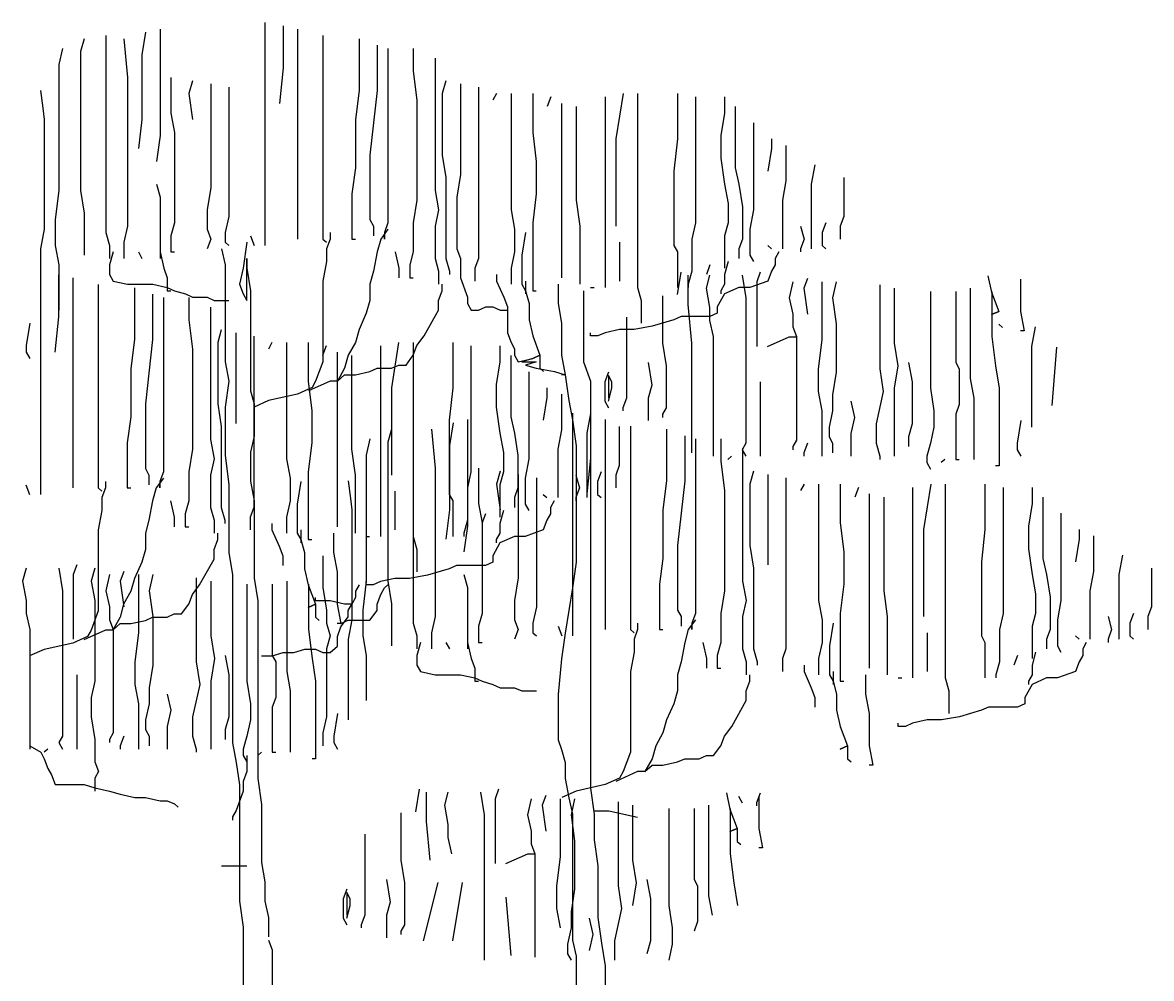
# Model space of a CAD drawing. Extents: x -7.6 to 7.2, y -0.1 to 15.
# Drawn here: x -2.2 to 7.19, y 7.01 to 14.95 of the extents above; entities that cross this region are included whole.
import ezdxf

# ---------------------------------------------------------------- set-up
doc = ezdxf.new("R2010")
doc.units = 0
doc.header["$LTSCALE"] = 100
doc.header["$MEASUREMENT"] = 0
doc.layers.add('P-ARVORE', color=2, linetype='CONTINUOUS')

msp = doc.modelspace()

# ---------------------------------------------------------------- linework, layer by layer
at = {"layer": 'P-ARVORE'}
for p, q in [((-0.183, 14.9515), (-0.183, 13.0986)), ((-1.5071, 14.8441), (-1.5071, 13.206)), ((-1.1761, 14.8709), (-1.2062, 14.683)), ((-1.0557, 14.8978), (-1.0557, 14.0116)), ((-0.0326, 14.9246), (-0.0326, 14.5755)), ((0.0878, 14.8978), (0.0878, 13.1523)), ((0.2985, 14.8441), (0.2985, 13.1523)), ((-1.6876, 14.8172), (-1.7177, 14.7098)), ((-1.3566, 14.8172), (-1.3265, 14.495)), ((0.5994, 14.8172), (0.5994, 14.3876)), ((0.7498, 14.7635), (0.7498, 14.3876)), ((-1.7177, 14.7098), (-1.7177, 13.5551)), ((-1.2062, 14.683), (-1.2062, 14.1459)), ((0.8401, 14.7367), (0.8401, 13.2866)), ((1.0508, 14.7367), (1.0508, 14.5487)), ((1.2313, 14.6561), (1.2313, 13.5551)), ((-0.0326, 14.5755), (-0.0627, 14.2802)), ((-1.3265, 14.495), (-1.3265, 13.2597)), ((-0.9654, 14.495), (-0.9654, 14.1996)), ((-0.7849, 14.4681), (-0.815, 14.3607)), ((1.0508, 14.5487), (1.0809, 14.307)), ((1.3216, 14.4681), (1.2915, 14.3607)), ((-2.0488, 14.3876), (-2.0305, 14.2406)), ((-0.6344, 14.4413), (-0.6344, 13.582)), ((-0.4839, 14.4144), (-0.4839, 13.3403)), ((0.5994, 14.3876), (0.5693, 14.1459)), ((0.7498, 14.3876), (0.6897, 13.8505)), ((1.442, 14.4413), (1.442, 13.6894)), ((1.5924, 14.4144), (1.5924, 12.9912)), ((-0.815, 14.3607), (-0.7849, 14.1459)), ((1.0809, 14.307), (1.0809, 13.4746)), ((1.2915, 14.3607), (1.2915, 13.8505)), ((1.7429, 14.3607), (1.7128, 14.307)), ((1.8633, 14.3607), (1.8633, 13.394)), ((2.0438, 14.3607), (2.0438, 14.0385)), ((2.1943, 14.3339), (2.1642, 14.2533)), ((2.2846, 14.2802), (2.2846, 12.8301)), ((2.6457, 14.3339), (2.6457, 12.7495)), ((2.7961, 14.3607), (2.7359, 13.9848)), ((2.9165, 14.3607), (2.9165, 12.7764)), ((3.2475, 14.3607), (3.2475, 13.9848)), ((3.398, 14.3339), (3.398, 13.2866)), ((3.6387, 14.3339), (3.6387, 14.1996)), ((-2.0305, 14.2406), (-2.0187, 14.1459)), ((-0.9654, 14.1996), (-0.9353, 14.0385)), ((2.4049, 14.2533), (2.4049, 13.4746)), ((3.6387, 14.1996), (3.6086, 14.0116)), ((3.729, 14.2533), (3.729, 13.7431)), ((-2.0187, 14.1459), (-2.0187, 13.2329)), ((-1.2062, 14.1459), (-1.2363, 13.9042)), ((0.5693, 14.1459), (0.5693, 13.7431)), ((3.8795, 14.119), (3.8795, 13.394)), ((-1.0557, 14.0116), (-1.0858, 13.7968)), ((-0.9353, 14.0385), (-0.9353, 13.2866)), ((2.0438, 14.0385), (2.0739, 13.7968)), ((3.6086, 14.0116), (3.6086, 13.8236)), ((2.7359, 13.9848), (2.7359, 13.2597)), ((3.2475, 13.9848), (3.2174, 13.7162)), ((4.0299, 13.9042), (3.9998, 13.7162)), ((4.0299, 13.9848), (4.0299, 13.9042)), ((4.1503, 13.9311), (4.1503, 13.6357)), ((0.6897, 13.8505), (0.6897, 13.3134)), ((1.2915, 13.8505), (1.3216, 13.6625)), ((3.6086, 13.8236), (3.6387, 13.6088)), ((0.5693, 13.7431), (0.5392, 13.5283)), ((2.0739, 13.7968), (2.0739, 13.5283)), ((3.2174, 13.7162), (3.2174, 13.0986)), ((3.729, 13.7431), (3.7591, 13.6088)), ((4.391, 13.7699), (4.3609, 13.6088)), ((1.3216, 13.6625), (1.3216, 12.9912)), ((4.1503, 13.6357), (4.1202, 13.4746)), ((4.6318, 13.6625), (4.6318, 13.3403)), ((-1.7177, 13.5551), (-1.6876, 13.3671)), ((-1.0858, 13.6088), (-1.0557, 13.5014)), ((-0.6344, 13.582), (-0.6645, 13.394)), ((0.5392, 13.5283), (0.5392, 13.1523)), ((1.2313, 13.5551), (1.2614, 13.394)), ((2.0739, 13.5283), (2.0438, 13.2866)), ((3.6387, 13.6088), (3.6688, 13.4477)), ((3.7591, 13.6088), (3.7892, 13.4208)), ((4.3609, 13.6088), (4.3609, 13.0718)), ((-1.0557, 13.5014), (-1.0557, 12.9912)), ((1.0809, 13.4746), (1.0508, 13.2866)), ((2.4049, 13.4746), (2.435, 13.2597)), ((3.6688, 13.4477), (3.6688, 13.2866)), ((4.1202, 13.4746), (4.1202, 13.0718)), ((-1.6876, 13.3671), (-1.6876, 13.018)), ((-0.6645, 13.394), (-0.6645, 13.2329)), ((-0.4839, 13.3403), (-0.514, 13.206)), ((1.2614, 13.394), (1.2313, 13.2597)), ((1.8633, 13.394), (1.8934, 13.2329)), ((3.7892, 13.4208), (3.7892, 13.1523)), ((3.8795, 13.394), (3.8494, 13.2329)), ((4.6318, 13.3403), (4.6017, 13.2597)), ((-1.3265, 13.2597), (-1.3566, 13.1255)), ((-0.9353, 13.2866), (-0.9654, 13.1792)), ((0.6897, 13.3134), (0.7198, 13.2597)), ((0.7198, 13.2597), (0.7198, 13.1792)), ((0.8401, 13.2866), (0.81, 13.206)), ((1.0508, 13.2866), (1.0508, 13.0449)), ((1.2313, 13.2597), (1.2313, 12.9912)), ((2.0438, 13.2866), (2.0438, 12.7227)), ((2.435, 13.2597), (2.435, 12.7764)), ((3.398, 13.2866), (3.3679, 13.1523)), ((3.6688, 13.2866), (3.6387, 13.1792)), ((4.2707, 13.2597), (4.3007, 13.1523)), ((4.4813, 13.2866), (4.4512, 13.206)), ((4.6017, 13.2597), (4.6017, 13.1523)), ((-2.0187, 13.2329), (-2.0488, 13.0718)), ((-1.5071, 13.206), (-1.477, 13.0986)), ((-0.9654, 13.1792), (-0.9654, 13.0449)), ((-0.6645, 13.2329), (-0.6344, 13.1523)), ((-0.6344, 13.1523), (-0.6645, 13.0718)), ((-0.514, 13.206), (-0.514, 13.1255)), ((-0.3034, 13.1792), (-0.2733, 13.0986)), ((0.2985, 13.1523), (0.3285, 13.1255)), ((0.5392, 13.1523), (0.5693, 13.1523)), ((0.81, 13.206), (0.81, 13.1523)), ((0.81, 13.1523), (0.81, 13.1792)), ((1.8934, 13.2329), (1.8934, 13.0449)), ((1.9836, 13.206), (1.9535, 13.018)), ((3.3679, 13.1523), (3.3679, 12.8838)), ((3.6387, 13.1792), (3.6387, 12.9106)), ((3.7892, 13.1523), (3.7591, 13.0718)), ((3.8494, 13.2329), (3.8494, 13.018)), ((4.3007, 13.1523), (4.2707, 13.0718)), ((4.4512, 13.206), (4.4512, 13.0986)), ((-2.0488, 13.0718), (-2.0488, 12.4004)), ((-1.477, 13.0986), (-1.477, 12.9912)), ((-1.3566, 13.1255), (-1.3566, 12.9912)), ((-0.514, 13.1255), (-0.4839, 13.0986)), ((2.766, 13.1255), (2.766, 12.8032)), ((3.2174, 13.0986), (3.2475, 13.0449)), ((3.7591, 13.0718), (3.7591, 12.9912)), ((3.9998, 13.0986), (4.0299, 13.0718)), ((4.2707, 13.0718), (4.2707, 13.0449)), ((4.4512, 13.0986), (4.4813, 13.0718)), ((-1.2363, 13.0449), (-1.2062, 12.9912)), ((-1.0557, 13.0449), (-1.0256, 12.9106)), ((-0.9654, 13.0449), (-0.9353, 13.0449)), ((0.9003, 13.0449), (0.9304, 12.9106)), ((1.0508, 13.0449), (1.0207, 12.9375)), ((1.2313, 12.9912), (1.2614, 12.8838)), ((1.3216, 12.9912), (1.3517, 12.8838)), ((1.5924, 12.9912), (1.5623, 12.9106)), ((1.8934, 13.0449), (1.8633, 12.9106)), ((1.9535, 13.018), (1.9535, 12.7764)), ((3.2475, 13.0449), (3.2475, 12.7495)), ((3.6688, 12.9643), (3.6387, 12.8569)), ((3.8494, 13.018), (3.8795, 12.9643)), ((-2.0507, 12.8821), (-2.0507, 11.0293)), ((-1.0256, 12.9106), (-0.9955, 12.8301)), ((0.9304, 12.9106), (0.9304, 12.8301)), ((1.0207, 12.9375), (1.0207, 12.8301)), ((1.2614, 12.8838), (1.2614, 12.7764)), ((1.3517, 12.8838), (1.3517, 12.8569)), ((1.5623, 12.9106), (1.5623, 12.8032)), ((1.8633, 12.9106), (1.8633, 12.7764)), ((3.2747, 12.8779), (3.2446, 12.6899)), ((3.3679, 12.8838), (3.3378, 12.7764)), ((3.5183, 12.9375), (3.4883, 12.8569)), ((3.9367, 12.8779), (3.9066, 12.7973)), ((-1.9003, 12.8553), (-1.9003, 12.5062)), ((-1.7799, 12.8284), (-1.7799, 11.083)), ((-1.5693, 12.7747), (-1.5693, 11.083)), ((-0.9955, 12.8301), (-0.9955, 12.7227)), ((1.0207, 12.8301), (1.0508, 12.8301)), ((1.7429, 12.8569), (1.7429, 12.8032)), ((1.7429, 12.8032), (1.8031, 12.669)), ((1.9535, 12.7764), (1.9836, 12.7227)), ((1.9836, 12.8032), (1.9836, 12.7227)), ((2.2545, 12.7764), (2.2545, 12.6152)), ((2.9165, 12.8301), (2.9165, 12.7495)), ((3.3348, 12.851), (3.3348, 12.6093)), ((3.3378, 12.7764), (3.3378, 12.7495)), ((3.5154, 12.851), (3.4853, 12.7436)), ((3.6387, 12.7764), (3.6086, 12.7227)), ((3.6387, 12.8569), (3.6387, 12.7764)), ((3.7862, 12.851), (3.8163, 12.663)), ((3.9066, 12.7973), (3.9066, 12.2602)), ((4.2075, 12.7973), (4.1774, 12.663)), ((4.3279, 12.8242), (4.2978, 12.7436)), ((4.4483, 12.7973), (4.4483, 12.314)), ((4.5686, 12.7973), (4.5385, 12.663)), ((4.9297, 12.7705), (4.9297, 12.0723)), ((5.8304, 12.8462), (5.8605, 12.7119)), ((6.1012, 12.8193), (6.1012, 12.5508)), ((-1.2683, 12.7479), (-1.2683, 12.3182)), ((-1.1179, 12.6942), (-1.1179, 12.3182)), ((-0.9955, 12.7227), (-0.9654, 12.7227)), ((1.9836, 12.7227), (1.9836, 12.6958)), ((1.9836, 12.7227), (2.0137, 12.6152)), ((2.0438, 12.7227), (2.0739, 12.7227)), ((2.5253, 12.7495), (2.5554, 12.7495)), ((2.9165, 12.7495), (2.9466, 12.6421)), ((3.1242, 12.68), (3.1242, 12.2871)), ((3.4853, 12.7436), (3.5154, 12.5825)), ((3.6086, 12.7227), (3.6086, 12.6958)), ((4.2978, 12.7436), (4.3279, 12.5288)), ((5.0501, 12.7436), (5.0501, 12.2871)), ((5.351, 12.7168), (5.351, 11.9112)), ((5.5617, 12.7168), (5.5617, 12.126)), ((5.682, 12.7436), (5.682, 11.9917)), ((5.8605, 12.7119), (5.9207, 12.5508)), ((5.8626, 12.7168), (5.8626, 12.3408)), ((-1.0276, 12.6673), (-1.0276, 11.2172)), ((-0.817, 12.6673), (-0.817, 12.4793)), ((-0.6364, 12.5868), (-0.6364, 11.4858)), ((1.8031, 12.669), (1.8332, 12.5884)), ((1.8332, 12.5884), (1.8332, 12.5078)), ((2.0137, 12.6152), (2.0137, 12.481)), ((2.2545, 12.6152), (2.2846, 12.4541)), ((2.9466, 12.6421), (2.9466, 12.4541)), ((3.3348, 12.6093), (3.3649, 12.2871)), ((3.5154, 12.5825), (3.5154, 12.4751)), ((3.8163, 12.663), (3.8163, 11.4546)), ((4.1774, 12.663), (4.2075, 12.5288)), ((4.5385, 12.663), (4.5686, 12.4482)), ((-1.9003, 12.5062), (-1.9304, 12.2108)), ((2.8233, 12.5019), (2.8233, 12.4758)), ((4.2075, 12.5288), (4.2075, 12.4214)), ((5.9207, 12.5508), (5.8605, 12.5239)), ((5.8605, 12.5239), (5.9207, 12.5508)), ((6.1012, 12.5508), (6.1313, 12.3897)), ((-2.139, 12.4541), (-2.1691, 12.2662)), ((-0.817, 12.4793), (-0.7869, 12.2377)), ((-0.5461, 12.3988), (-0.5762, 12.2914)), ((2.0137, 12.481), (2.0438, 12.3467)), ((2.2846, 12.4541), (2.2846, 12.1856)), ((2.8233, 12.4758), (2.8233, 11.8306)), ((3.5154, 12.4751), (3.5455, 12.3408)), ((4.2075, 12.4214), (4.2376, 12.3408)), ((4.5686, 12.4482), (4.5686, 12.0454)), ((5.9207, 12.4434), (5.9508, 12.4165)), ((6.2237, 12.4214), (6.1936, 12.2602)), ((-1.2683, 12.3182), (-1.2984, 12.0765)), ((-1.1179, 12.3182), (-1.1781, 11.7812)), ((-0.4258, 12.3719), (-0.4258, 11.62)), ((-0.2753, 12.3451), (-0.2753, 10.9218)), ((2.0438, 12.3467), (2.104, 12.1856)), ((3.5455, 12.3408), (3.5455, 11.3472)), ((4.1753, 12.3359), (3.9947, 12.2554)), ((4.2355, 12.3359), (4.1753, 12.3359)), ((4.2376, 12.3408), (4.2376, 11.4815)), ((4.4483, 12.314), (4.4182, 12.0723)), ((5.8626, 12.3408), (5.8927, 12.0991)), ((6.1313, 12.3897), (6.1012, 12.3897)), ((-2.1691, 12.2662), (-2.1691, 12.2124)), ((-2.1691, 12.2124), (-2.139, 12.1587)), ((-0.7869, 12.2377), (-0.7869, 11.4052)), ((-0.5762, 12.2914), (-0.5762, 11.7812)), ((-0.1248, 12.2914), (-0.1549, 12.2377)), ((-0.0045, 12.2914), (-0.0045, 11.3246)), ((0.1761, 12.2914), (0.1761, 11.9691)), ((0.3265, 12.2645), (0.2965, 12.184)), ((0.4168, 12.2108), (0.4168, 10.7607)), ((0.7779, 12.2645), (0.7779, 10.6802)), ((0.9284, 12.2914), (0.8682, 11.9154)), ((1.0488, 12.2914), (1.0488, 10.707)), ((1.3798, 12.2914), (1.3798, 11.9154)), ((1.5302, 12.2645), (1.5302, 11.2172)), ((1.771, 12.2645), (1.771, 12.1302)), ((3.1242, 12.2871), (3.1543, 12.0991)), ((3.3649, 12.2871), (3.3649, 11.3741)), ((5.0501, 12.2871), (5.0802, 12.0991)), ((6.1936, 12.2602), (6.1936, 11.5889)), ((0.5372, 12.184), (0.5372, 11.4052)), ((1.771, 12.1302), (1.7409, 11.9423)), ((1.8613, 12.184), (1.8613, 11.6737)), ((2.104, 12.1856), (2.0438, 12.1587)), ((2.0438, 12.1587), (2.104, 12.1856)), ((2.104, 12.1856), (2.104, 12.0782)), ((2.2846, 12.1856), (2.3146, 12.0245)), ((3.0038, 12.126), (3.0339, 11.938)), ((5.1705, 12.126), (5.2006, 11.9649)), ((5.5617, 12.126), (5.5918, 12.0723)), ((-1.2984, 12.0765), (-1.2984, 11.6737)), ((2.0117, 12.0497), (2.0117, 11.3246)), ((2.104, 12.0782), (2.1341, 12.0513)), ((2.3146, 12.0245), (2.2846, 12.0245)), ((2.6728, 12.0454), (2.6427, 11.9649)), ((2.6728, 12.0186), (2.6728, 11.8306)), ((2.7029, 11.9649), (2.6728, 12.0186)), ((3.1543, 12.0991), (3.1543, 11.75)), ((4.4182, 12.0723), (4.4182, 11.8843)), ((4.5686, 12.0454), (4.5385, 11.8574)), ((4.9297, 12.0723), (4.9598, 11.8843)), ((5.0802, 12.0991), (5.0501, 11.9112)), ((5.5918, 12.0723), (5.5918, 11.7769)), ((5.8927, 12.0991), (5.9228, 11.9112)), ((0.1761, 11.9691), (0.2062, 11.7274)), ((0.3586, 11.9708), (0.1781, 11.8902)), ((0.4188, 11.9708), (0.3586, 11.9708)), ((1.7409, 11.9423), (1.7409, 11.7543)), ((2.6427, 11.9649), (2.6427, 11.8037)), ((2.7029, 11.9112), (2.7029, 11.9649)), ((3.0339, 11.938), (3.0038, 11.8306)), ((3.9367, 11.9649), (3.9367, 11.3472)), ((5.2006, 11.9649), (5.2006, 11.6158)), ((5.682, 11.9917), (5.7121, 11.8306)), ((0.8682, 11.9154), (0.8682, 11.1904)), ((1.3798, 11.9154), (1.3497, 11.6469)), ((2.1622, 11.8349), (2.1321, 11.6469)), ((2.1622, 11.9154), (2.1622, 11.8349)), ((2.2826, 11.8617), (2.2826, 11.5663)), ((2.6728, 11.8037), (2.7029, 11.9112)), ((2.8233, 11.8306), (2.7932, 11.75)), ((3.0038, 11.8306), (3.0038, 11.6426)), ((4.4182, 11.8843), (4.4483, 11.7232)), ((4.5385, 11.8574), (4.5385, 11.7232)), ((4.9598, 11.8843), (4.8996, 11.6158)), ((5.0501, 11.9112), (5.0501, 11.3472)), ((5.351, 11.9112), (5.3811, 11.7232)), ((5.7121, 11.8306), (5.7121, 11.3204)), ((5.9228, 11.9112), (5.9228, 11.2667)), ((-1.1781, 11.7812), (-1.1781, 11.2441)), ((-0.5762, 11.7812), (-0.5461, 11.5932)), ((1.7409, 11.7543), (1.771, 11.5395)), ((2.6427, 11.8037), (2.6728, 11.75)), ((2.7932, 11.75), (2.7932, 11.7232)), ((3.1543, 11.75), (3.1242, 11.6963)), ((4.689, 11.8037), (4.7191, 11.6695)), ((5.5918, 11.7769), (5.5617, 11.6963)), ((-1.2984, 11.6737), (-1.3285, 11.4589)), ((0.2062, 11.7274), (0.2062, 11.4589)), ((1.3497, 11.6469), (1.3497, 11.0293)), ((1.5023, 11.6517), (1.5023, 10.7656)), ((1.8613, 11.6737), (1.8914, 11.5395)), ((2.375, 11.7055), (2.375, 9.8526)), ((2.5233, 11.7006), (2.4932, 11.5395)), ((2.5254, 11.6786), (2.5254, 11.3295)), ((2.6458, 11.6517), (2.6458, 9.9063)), ((3.1242, 11.6963), (3.1242, 11.6695)), ((4.4483, 11.7232), (4.4483, 11.3472)), ((4.5385, 11.7232), (4.5084, 11.5889)), ((4.7191, 11.6695), (4.689, 11.5352)), ((5.3811, 11.7232), (5.3811, 11.5889)), ((5.5617, 11.6963), (5.5617, 11.3204)), ((6.1033, 11.6426), (6.0732, 11.4546)), ((-0.5461, 11.5932), (-0.5461, 10.9218)), ((0.8703, 11.5712), (0.8402, 11.4638)), ((1.0509, 11.598), (1.0509, 9.96)), ((1.2014, 11.5712), (1.2314, 11.2489)), ((1.3819, 11.6249), (1.3518, 11.4369)), ((2.2826, 11.5663), (2.2525, 11.4052)), ((2.764, 11.5932), (2.764, 11.2709)), ((2.8564, 11.598), (2.8564, 9.9063)), ((3.1574, 11.5712), (3.1574, 11.1415)), ((4.5084, 11.5889), (4.5084, 11.5084)), ((4.8996, 11.6158), (4.8996, 11.4546)), ((5.2006, 11.6158), (5.1705, 11.5084)), ((5.3811, 11.5889), (5.351, 11.4546)), ((-1.3285, 11.4589), (-1.3285, 11.083)), ((-0.6364, 11.4858), (-0.6063, 11.3246)), ((0.2062, 11.4589), (0.1761, 11.2172)), ((0.8402, 11.4638), (0.8402, 10.3091)), ((1.771, 11.5395), (1.8011, 11.3784)), ((1.8914, 11.5395), (1.9214, 11.3515)), ((2.4932, 11.5395), (2.4932, 11.0024)), ((3.3078, 11.5175), (3.3078, 11.1415)), ((3.3981, 11.4906), (3.3981, 10.0405)), ((3.6087, 11.4906), (3.6087, 11.3027)), ((3.8163, 11.4546), (3.7862, 11.4009)), ((4.2376, 11.4815), (4.2075, 11.4278)), ((4.3279, 11.4546), (4.2978, 11.3741)), ((4.5084, 11.5084), (4.5385, 11.4546)), ((4.5385, 11.4546), (4.5385, 11.3741)), ((4.689, 11.5352), (4.689, 11.3472)), ((4.8996, 11.4546), (4.9297, 11.3472)), ((5.1705, 11.5084), (5.1705, 11.4278)), ((5.351, 11.4546), (5.3209, 11.3472)), ((6.0732, 11.4546), (6.0732, 11.4009)), ((-0.7869, 11.4052), (-0.817, 11.2172)), ((0.5372, 11.4052), (0.5673, 11.1904)), ((1.3518, 11.4369), (1.3518, 10.8999)), ((1.8011, 11.3784), (1.8011, 11.2172)), ((2.2525, 11.4052), (2.2525, 11.0024)), ((3.7862, 11.4009), (3.8163, 11.3472)), ((3.7893, 11.4101), (3.7893, 10.3091)), ((4.2075, 11.4278), (4.2075, 11.4009)), ((4.2978, 11.3741), (4.2978, 11.3472)), ((6.0732, 11.4009), (6.1033, 11.3472)), ((-0.6063, 11.3246), (-0.6364, 11.1904)), ((-0.0045, 11.3246), (0.0256, 11.1635)), ((1.9214, 11.3515), (1.9214, 11.083)), ((2.0117, 11.3246), (1.9816, 11.1635)), ((2.5254, 11.3295), (2.4953, 11.0341)), ((2.764, 11.2709), (2.7339, 11.1904)), ((3.6087, 11.3027), (3.6388, 11.061)), ((3.6959, 11.3472), (3.6659, 11.3204)), ((4.9297, 11.3472), (4.9297, 11.3204)), ((5.3209, 11.3472), (5.3209, 11.2935)), ((5.3209, 11.2935), (5.351, 11.2398)), ((5.4714, 11.3204), (5.4413, 11.2935)), ((5.5617, 11.3204), (5.5918, 11.3204)), ((5.9228, 11.2667), (5.8927, 11.2667)), ((-1.1781, 11.2441), (-1.148, 11.1904)), ((-1.148, 11.1904), (-1.148, 11.1098)), ((-1.0276, 11.2172), (-1.0577, 11.1367)), ((-0.817, 11.2172), (-0.817, 10.9756)), ((-0.6364, 11.1904), (-0.6364, 10.9218)), ((0.1761, 11.2172), (0.1761, 10.6533)), ((0.5673, 11.1904), (0.5673, 10.707)), ((1.2314, 11.2489), (1.2314, 10.0137)), ((1.5302, 11.2172), (1.5002, 11.083)), ((1.5926, 11.2489), (1.5926, 10.9536)), ((1.7731, 11.2221), (1.743, 11.1147)), ((1.8011, 11.2172), (1.771, 11.1098)), ((1.9236, 11.1952), (1.9236, 10.3359)), ((2.4029, 11.1904), (2.433, 11.083)), ((2.6136, 11.2172), (2.5835, 11.1367)), ((2.7339, 11.1904), (2.7339, 11.083)), ((3.8796, 11.2221), (3.8495, 11.1147)), ((3.9999, 11.1952), (3.9999, 10.4433)), ((-2.1711, 11.1098), (-2.141, 11.0293)), ((-1.5693, 11.083), (-1.5392, 11.0561)), ((-1.3285, 11.083), (-1.2984, 11.083)), ((-1.0577, 11.1367), (-1.0577, 11.083)), ((-1.0577, 11.083), (-1.0577, 11.1098)), ((0.0256, 11.1635), (0.0256, 10.9756)), ((0.1159, 11.1367), (0.0858, 10.9487)), ((0.5092, 11.1415), (0.5275, 10.9946)), ((1.5002, 11.083), (1.5002, 10.8144)), ((1.743, 11.1147), (1.7731, 10.8999)), ((1.771, 11.1098), (1.771, 10.8413)), ((1.9214, 11.083), (1.8914, 11.0024)), ((1.9816, 11.1635), (1.9816, 10.9487)), ((2.074, 11.1684), (2.074, 10.0943)), ((2.433, 11.083), (2.4029, 11.0024)), ((2.5835, 11.1367), (2.5835, 11.0293)), ((3.1574, 11.1415), (3.1273, 10.8999)), ((3.3078, 11.1415), (3.2476, 10.6045)), ((3.8495, 11.1147), (3.8495, 10.6045)), ((4.1504, 11.1684), (4.1504, 9.7452)), ((4.3009, 11.1147), (4.2708, 11.061)), ((4.4212, 11.1147), (4.4212, 10.148)), ((4.6018, 11.1147), (4.6018, 10.7924)), ((4.7523, 11.0878), (4.7222, 11.0073)), ((5.2036, 11.0878), (5.2036, 9.5035)), ((5.3541, 11.1147), (5.2939, 10.7387)), ((5.4745, 11.1147), (5.4745, 9.5303)), ((5.8055, 11.1147), (5.8055, 10.7387)), ((5.956, 11.0878), (5.956, 10.0405)), ((6.1967, 11.0878), (6.1967, 10.9536)), ((0.5275, 10.9946), (0.5393, 10.8999)), ((0.8983, 11.0561), (0.8983, 10.7339)), ((1.3497, 11.0293), (1.3798, 10.9756)), ((1.8914, 11.0024), (1.8914, 10.9218)), ((2.1321, 11.0293), (2.1622, 11.0024)), ((2.4029, 11.0024), (2.4029, 10.9756)), ((2.5835, 11.0293), (2.6136, 11.0024)), ((3.6388, 11.061), (3.6388, 10.2285)), ((4.8425, 11.0341), (4.8425, 9.584)), ((4.9629, 11.0073), (4.9629, 10.2285)), ((6.287, 11.0073), (6.287, 10.4971)), ((-0.9674, 10.9756), (-0.9373, 10.8413)), ((-0.817, 10.9756), (-0.8471, 10.8681)), ((-0.6364, 10.9218), (-0.6063, 10.8144)), ((-0.5461, 10.9218), (-0.516, 10.8144)), ((-0.2753, 10.9218), (-0.3054, 10.8413)), ((0.0256, 10.9756), (-0.0045, 10.8413)), ((0.0858, 10.9487), (0.0858, 10.707)), ((0.5393, 10.8999), (0.5393, 9.9868)), ((1.3518, 10.8999), (1.3217, 10.6582)), ((1.3798, 10.9756), (1.3798, 10.6802)), ((1.5926, 10.9536), (1.6226, 10.7924)), ((1.8011, 10.895), (1.771, 10.7876)), ((1.9816, 10.9487), (2.0117, 10.895)), ((3.1273, 10.8999), (3.1273, 10.4971)), ((6.1967, 10.9536), (6.1666, 10.7656)), ((-0.9373, 10.8413), (-0.9373, 10.7607)), ((-0.8471, 10.8681), (-0.8471, 10.7607)), ((-0.6063, 10.8144), (-0.6063, 10.707)), ((-0.516, 10.8144), (-0.516, 10.7876)), ((-0.3054, 10.8413), (-0.3054, 10.7339)), ((-0.0045, 10.8413), (-0.0045, 10.707)), ((1.5002, 10.8144), (1.4701, 10.707)), ((1.6506, 10.8681), (1.6205, 10.7876)), ((6.4374, 10.873), (6.4374, 10.148)), ((-0.8471, 10.7607), (-0.817, 10.7607)), ((-0.1248, 10.7876), (-0.1248, 10.7339)), ((-0.1248, 10.7339), (-0.0647, 10.5996)), ((0.0858, 10.707), (0.1159, 10.6533)), ((0.1159, 10.7339), (0.1159, 10.6533)), ((0.3867, 10.707), (0.3867, 10.5459)), ((1.0488, 10.7607), (1.0488, 10.6802)), ((1.4701, 10.707), (1.4701, 10.6802)), ((1.5023, 10.7656), (1.4722, 10.5508)), ((1.6226, 10.7924), (1.6226, 10.0405)), ((1.771, 10.707), (1.7409, 10.6533)), ((1.771, 10.7876), (1.771, 10.707)), ((4.6018, 10.7924), (4.6319, 10.5508)), ((5.2939, 10.7387), (5.2939, 10.0137)), ((5.8055, 10.7387), (5.7754, 10.4702)), ((6.1666, 10.7656), (6.1666, 10.5776)), ((6.5879, 10.7387), (6.5879, 10.6582)), ((0.1159, 10.6533), (0.146, 10.5459)), ((0.1159, 10.6533), (0.1159, 10.6265)), ((0.1761, 10.6533), (0.2062, 10.6533)), ((0.6576, 10.6802), (0.6877, 10.6802)), ((1.0488, 10.6802), (1.0789, 10.5728)), ((1.7409, 10.6533), (1.7409, 10.6265)), ((6.5879, 10.6582), (6.5578, 10.4702)), ((6.7083, 10.685), (6.7083, 10.3896)), ((-0.0647, 10.5996), (-0.0346, 10.519)), ((-0.0346, 10.519), (-0.0346, 10.4385)), ((0.146, 10.5459), (0.146, 10.4116)), ((0.3867, 10.5459), (0.4168, 10.3848)), ((1.0789, 10.5728), (1.0789, 10.3848)), ((3.2476, 10.6045), (3.2476, 10.0674)), ((3.8495, 10.6045), (3.8796, 10.4165)), ((4.6319, 10.5508), (4.6319, 10.2822)), ((6.1666, 10.5776), (6.1967, 10.3628)), ((6.949, 10.5239), (6.9189, 10.3628)), ((-1.7477, 10.4433), (-1.7778, 10.3628)), ((3.1273, 10.4971), (3.0972, 10.2822)), ((5.7754, 10.4702), (5.7754, 9.8526)), ((6.287, 10.4971), (6.3171, 10.3628)), ((-2.169, 10.4165), (-2.1991, 10.3091)), ((-1.8982, 10.4165), (-1.8681, 10.2285)), ((-1.7778, 10.3628), (-1.7778, 9.8257)), ((-1.4769, 10.3628), (-1.507, 10.2285)), ((-1.3565, 10.3896), (-1.3866, 10.3091)), ((-1.2361, 10.3628), (-1.2361, 9.8794)), ((-1.1158, 10.3628), (-1.1459, 10.2285)), ((-0.7547, 10.3359), (-0.7547, 9.6377)), ((0.146, 10.4116), (0.1761, 10.2774)), ((0.4168, 10.3848), (0.4168, 10.1162)), ((1.4722, 10.3628), (1.5023, 10.2554)), ((1.9236, 10.3359), (1.8935, 10.148)), ((3.8796, 10.4165), (3.8796, 9.7452)), ((6.1967, 10.3628), (6.2268, 10.2017)), ((6.3171, 10.3628), (6.3472, 10.1748)), ((6.7083, 10.3896), (6.6782, 10.2285)), ((6.9189, 10.3628), (6.9189, 9.8257)), ((7.1897, 10.4165), (7.1897, 10.0943)), ((-2.1991, 10.3091), (-2.169, 10.148)), ((-1.3866, 10.3091), (-1.3565, 10.0943)), ((-0.6343, 10.3091), (-0.6343, 9.8526)), ((-0.3334, 10.2822), (-0.3334, 9.4766)), ((-0.1227, 10.2822), (-0.1227, 9.6915)), ((-0.0023, 10.3091), (-0.0023, 9.5572)), ((0.1761, 10.2774), (0.2363, 10.1162)), ((0.1782, 10.2822), (0.1782, 9.9063)), ((0.8402, 10.3091), (0.8703, 10.1211)), ((1.5023, 10.2554), (1.5023, 9.7452)), ((3.0972, 10.2822), (3.0972, 9.9063)), ((3.7893, 10.3091), (3.8194, 10.148)), ((4.6319, 10.2822), (4.6018, 10.0405)), ((-2.169, 10.148), (-2.169, 10.0405)), ((-1.8681, 10.2285), (-1.8681, 9.0201)), ((-1.507, 10.2285), (-1.4769, 10.0943)), ((-1.1459, 10.2285), (-1.1158, 10.0137)), ((1.8935, 10.148), (1.8935, 9.9868)), ((3.6388, 10.2285), (3.6087, 10.0405)), ((3.8194, 10.148), (3.7893, 10.0137)), ((4.4212, 10.148), (4.4513, 9.9868)), ((4.9629, 10.2285), (4.993, 10.0137)), ((6.2268, 10.2017), (6.2268, 10.0405)), ((6.3472, 10.1748), (6.3472, 9.9063)), ((6.4374, 10.148), (6.4073, 9.9868)), ((6.6782, 10.2285), (6.6782, 9.8257)), ((-1.4769, 10.0943), (-1.4769, 9.9868)), ((0.1761, 10.0894), (0.2363, 10.1162)), ((0.2363, 10.1162), (0.1761, 10.0894)), ((0.2363, 10.1162), (0.2363, 10.0088)), ((0.4168, 10.1162), (0.4469, 9.9551)), ((0.8703, 10.1211), (0.8703, 9.772)), ((2.074, 10.0943), (2.0439, 9.96)), ((3.2476, 10.0674), (3.2777, 10.0137)), ((7.1897, 10.0943), (7.1596, 10.0137)), ((-2.169, 10.0405), (-2.1389, 9.9063)), ((-1.4769, 9.9868), (-1.4468, 9.9063)), ((-1.1158, 10.0137), (-1.1158, 9.6109)), ((0.2363, 10.0088), (0.2664, 9.982)), ((0.4469, 9.9551), (0.4168, 9.9551)), ((0.5393, 9.9868), (0.5092, 9.8257)), ((1.0509, 9.96), (1.081, 9.8526)), ((1.2314, 10.0137), (1.2014, 9.8794)), ((1.6226, 10.0405), (1.5926, 9.9331)), ((1.8935, 9.9868), (1.9236, 9.9063)), ((2.0439, 9.96), (2.0439, 9.8794)), ((3.2777, 10.0137), (3.2777, 9.9331)), ((3.3981, 10.0405), (3.368, 9.96)), ((3.368, 9.96), (3.368, 9.9063)), ((3.6087, 10.0405), (3.6087, 9.7989)), ((3.7893, 10.0137), (3.7893, 9.7452)), ((4.4513, 9.9868), (4.4513, 9.7989)), ((4.5416, 9.96), (4.5115, 9.772)), ((4.6018, 10.0405), (4.6018, 9.4766)), ((4.993, 10.0137), (4.993, 9.5303)), ((5.956, 10.0405), (5.9259, 9.9063)), ((6.2268, 10.0405), (6.1967, 9.9331)), ((6.4073, 9.9868), (6.4073, 9.772)), ((6.8286, 10.0137), (6.8587, 9.9063)), ((7.0393, 10.0405), (7.0092, 9.96)), ((7.0092, 9.96), (7.0092, 9.8526)), ((7.1596, 10.0137), (7.1596, 9.9063)), ((-2.1389, 9.9063), (-2.1389, 8.9127)), ((-1.5091, 9.9014), (-1.6896, 9.8209)), ((-1.4489, 9.9014), (-1.5091, 9.9014)), ((-1.4468, 9.9063), (-1.4468, 9.047)), ((-1.2361, 9.8794), (-1.2662, 9.6377)), ((0.1782, 9.9063), (0.2083, 9.6646)), ((1.2014, 9.8794), (1.2014, 9.7452)), ((1.5926, 9.9331), (1.5926, 9.7989)), ((1.9236, 9.9063), (1.8935, 9.8257)), ((2.0439, 9.8794), (2.074, 9.8526)), ((2.2546, 9.9331), (2.2847, 9.8526)), ((2.8564, 9.9063), (2.8865, 9.8794)), ((3.0972, 9.9063), (3.1273, 9.9063)), ((3.368, 9.9063), (3.368, 9.9331)), ((5.324, 9.8794), (5.324, 9.5572)), ((5.9259, 9.9063), (5.9259, 9.6377)), ((6.1967, 9.9331), (6.1967, 9.6646)), ((6.3472, 9.9063), (6.3171, 9.8257)), ((6.8587, 9.9063), (6.8286, 9.8257)), ((-0.6343, 9.8526), (-0.6042, 9.6646)), ((0.5092, 9.8257), (0.5092, 9.1544)), ((1.081, 9.8526), (1.081, 9.7452)), ((1.3217, 9.7989), (1.3518, 9.7452)), ((1.5023, 9.7989), (1.5324, 9.6646)), ((1.5926, 9.7989), (1.6226, 9.7989)), ((3.4583, 9.7989), (3.4884, 9.6646)), ((3.6087, 9.7989), (3.5787, 9.6915)), ((4.4513, 9.7989), (4.4212, 9.6646)), ((4.5115, 9.772), (4.5115, 9.5303)), ((5.7754, 9.8526), (5.8055, 9.7989)), ((5.8055, 9.7989), (5.8055, 9.5035)), ((6.3171, 9.8257), (6.3171, 9.7452)), ((6.4073, 9.772), (6.4374, 9.7183)), ((6.5578, 9.8526), (6.5879, 9.8257)), ((6.8286, 9.8257), (6.8286, 9.7989)), ((7.0092, 9.8526), (7.0393, 9.8257)), ((-0.5139, 9.6915), (-0.4838, 9.5303)), ((-0.1227, 9.6915), (-0.0926, 9.6377)), ((3.5787, 9.6915), (3.5787, 9.584)), ((3.7893, 9.7452), (3.8194, 9.6377)), ((3.8796, 9.7452), (3.9097, 9.6377)), ((4.1504, 9.7452), (4.1203, 9.6646)), ((6.0763, 9.6915), (6.0462, 9.6109)), ((6.2268, 9.7183), (6.1967, 9.6109)), ((-1.2662, 9.6377), (-1.2662, 9.4498)), ((-1.1158, 9.6109), (-1.1459, 9.4229)), ((-0.7547, 9.6377), (-0.7246, 9.4498)), ((-0.6042, 9.6646), (-0.6343, 9.4766)), ((-0.0926, 9.6377), (-0.0926, 9.3424)), ((0.2083, 9.6646), (0.2384, 9.4766)), ((1.5324, 9.6646), (1.5625, 9.584)), ((1.5625, 9.584), (1.5625, 9.4766)), ((3.4884, 9.6646), (3.4884, 9.584)), ((3.5787, 9.584), (3.6087, 9.584)), ((3.8194, 9.6377), (3.8194, 9.5303)), ((3.9097, 9.6377), (3.9097, 9.6109)), ((4.1203, 9.6646), (4.1203, 9.5572)), ((4.3009, 9.6109), (4.3009, 9.5572)), ((4.4212, 9.6646), (4.4212, 9.5303)), ((5.4745, 9.584), (5.4745, 9.5035)), ((5.9259, 9.6377), (5.8958, 9.5303)), ((6.1967, 9.6109), (6.1967, 9.5303)), ((-1.7477, 9.5303), (-1.7477, 8.9127)), ((-0.4838, 9.5303), (-0.4838, 9.1812)), ((-0.0023, 9.5572), (0.0277, 9.3961)), ((4.3009, 9.5572), (4.3611, 9.4229)), ((4.5115, 9.5303), (4.5416, 9.4766)), ((4.5416, 9.5572), (4.5416, 9.4766)), ((4.8124, 9.5303), (4.8124, 9.3692)), ((5.0833, 9.5035), (5.1134, 9.5035)), ((5.4745, 9.5035), (5.5046, 9.3961)), ((5.8958, 9.5303), (5.8958, 9.5035)), ((6.1967, 9.5303), (6.1666, 9.4766)), ((-1.2662, 9.4498), (-1.2361, 9.2887)), ((-1.1459, 9.4229), (-1.1459, 9.2887)), ((-0.7246, 9.4498), (-0.7847, 9.1812)), ((-0.6343, 9.4766), (-0.6343, 8.9127)), ((-0.3334, 9.4766), (-0.3033, 9.2887)), ((0.0277, 9.3961), (0.0277, 8.8859)), ((0.2384, 9.4766), (0.2384, 8.8321)), ((1.5625, 9.4766), (1.5926, 9.4766)), ((4.3611, 9.4229), (4.3911, 9.3424)), ((4.5416, 9.4766), (4.5717, 9.3692)), ((4.5416, 9.4766), (4.5416, 9.4498)), ((4.6018, 9.4766), (4.6319, 9.4766)), ((5.5046, 9.3961), (5.5046, 9.2081)), ((6.1666, 9.4766), (6.1666, 9.4498)), ((-0.9954, 9.3692), (-0.9653, 9.2349)), ((-0.0926, 9.3424), (-0.1227, 9.2618)), ((4.3911, 9.3424), (4.3911, 9.2618)), ((4.5717, 9.3692), (4.5717, 9.2349)), ((4.8124, 9.3692), (4.8425, 9.2081)), ((-1.2361, 9.2887), (-1.2361, 8.9127)), ((-1.1459, 9.2887), (-1.1759, 9.1544)), ((-0.9653, 9.2349), (-0.9954, 9.1007)), ((-0.3033, 9.2887), (-0.3033, 9.1544)), ((-0.1227, 9.2618), (-0.1227, 8.8859)), ((0.4189, 9.2081), (0.3889, 9.0201)), ((4.5717, 9.2349), (4.6018, 9.1007)), ((4.8425, 9.2081), (4.8425, 8.9396)), ((-1.1759, 9.1544), (-1.1759, 9.0738)), ((-0.7847, 9.1812), (-0.7847, 9.0201)), ((-0.4838, 9.1812), (-0.5139, 9.0738)), ((-0.3033, 9.1544), (-0.3334, 9.0201)), ((-1.8681, 9.0201), (-1.8982, 8.9664)), ((-1.4468, 9.047), (-1.4769, 8.9933)), ((-1.3565, 9.0201), (-1.3866, 8.9396)), ((-1.1759, 9.0738), (-1.1459, 9.0201)), ((-1.1459, 9.0201), (-1.1459, 8.9396)), ((-0.9954, 9.1007), (-0.9954, 8.9127)), ((-0.7847, 9.0201), (-0.7547, 8.9127)), ((-0.5139, 9.0738), (-0.5139, 8.9933)), ((-0.3334, 9.0201), (-0.3635, 8.9127)), ((0.3889, 9.0201), (0.3889, 8.9664)), ((4.6018, 9.1007), (4.662, 8.9396)), ((-1.8982, 8.9664), (-1.8681, 8.9127)), ((-1.4769, 8.9933), (-1.4769, 8.9664)), ((-1.3866, 8.9396), (-1.3866, 8.9127)), ((0.3889, 8.9664), (0.4189, 8.9127)), ((4.6018, 8.9127), (4.662, 8.9396)), ((4.662, 8.9396), (4.6018, 8.9127)), ((4.662, 8.9396), (4.662, 8.8321)), ((4.8425, 8.9396), (4.8726, 8.7784)), ((-1.9884, 8.9127), (-2.0185, 8.8859)), ((-0.7547, 8.9127), (-0.7547, 8.8859)), ((-0.3635, 8.9127), (-0.3635, 8.859)), ((-0.3635, 8.859), (-0.3334, 8.8053)), ((-0.213, 8.8859), (-0.2431, 8.859)), ((-0.1227, 8.8859), (-0.0926, 8.8859)), ((0.2384, 8.8321), (0.2083, 8.8321)), ((4.662, 8.8321), (4.6921, 8.8053)), ((4.8726, 8.7784), (4.8425, 8.7784)), ((2.9166, 8.7247), (2.7361, 8.6442)), ((2.9768, 8.7247), (2.9166, 8.7247)), ((1.0985, 8.5799), (1.0684, 8.3919)), ((1.1587, 8.5531), (1.1587, 8.3114)), ((1.3392, 8.5531), (1.3091, 8.4456)), ((1.61, 8.5531), (1.6401, 8.3651)), ((1.7605, 8.5799), (1.7304, 8.4993)), ((3.6542, 8.5482), (3.6843, 8.4139)), ((3.9359, 8.547), (3.9058, 8.4665)), ((1.7304, 8.4993), (1.7304, 7.9623)), ((2.0313, 8.4993), (2.0012, 8.3651)), ((2.1517, 8.5262), (2.1216, 8.4456)), ((2.2721, 8.4993), (2.2721, 8.016)), ((2.3924, 8.4993), (2.3624, 8.3651)), ((2.7536, 8.4725), (2.7536, 7.7743)), ((3.7554, 8.5202), (3.7855, 8.4665)), ((3.9058, 8.4665), (3.9058, 8.4396)), ((3.925, 8.5213), (3.925, 8.2528)), ((0.948, 8.3821), (0.948, 7.9891)), ((1.3091, 8.4456), (1.3392, 8.2845)), ((1.6401, 8.3651), (1.6401, 7.1567)), ((2.0012, 8.3651), (2.0313, 8.2308)), ((2.1216, 8.4456), (2.1517, 8.2308)), ((2.3624, 8.3651), (2.3924, 8.1503)), ((2.5554, 8.3993), (2.6758, 8.3993)), ((2.6758, 8.3993), (2.9165, 8.3456)), ((2.8739, 8.4456), (2.8739, 7.9891)), ((3.1748, 8.4188), (3.1748, 7.6132)), ((3.3855, 8.4188), (3.3855, 7.828)), ((3.5059, 8.4456), (3.5059, 7.6937)), ((3.6843, 8.4139), (3.7445, 8.2528)), ((3.6864, 8.4188), (3.6864, 8.0428)), ((1.1587, 8.3114), (1.1888, 7.9891)), ((1.3392, 8.2845), (1.3392, 8.1771)), ((0.6471, 8.204), (0.6471, 8.1779)), ((0.6471, 8.1779), (0.6471, 7.5326)), ((1.3392, 8.1771), (1.3693, 8.0428)), ((2.0313, 8.2308), (2.0313, 8.1234)), ((3.6843, 8.226), (3.7445, 8.2528)), ((3.7445, 8.2528), (3.6843, 8.226)), ((3.7445, 8.2528), (3.7445, 8.1454)), ((3.925, 8.2528), (3.9551, 8.0917)), ((2.0313, 8.1234), (2.0614, 8.0428)), ((2.3924, 8.1503), (2.3924, 7.7475)), ((3.7445, 8.1454), (3.7746, 8.1185)), ((3.9551, 8.0917), (3.925, 8.0917)), ((0.948, 7.9891), (0.9781, 7.8012)), ((1.9991, 8.038), (1.8186, 7.9574)), ((2.0593, 8.038), (1.9991, 8.038)), ((2.0614, 8.0428), (2.0614, 7.1835)), ((2.2721, 8.016), (2.242, 7.7743)), ((2.8739, 7.9891), (2.904, 7.8012)), ((3.6864, 8.0428), (3.7165, 7.8012)), ((-0.5441, 7.9428), (-0.3335, 7.9428)), ((0.8276, 7.828), (0.8577, 7.64)), ((0.9781, 7.8012), (0.9781, 7.4521)), ((2.904, 7.8012), (2.8739, 7.6132)), ((2.9943, 7.828), (3.0244, 7.6669)), ((3.3855, 7.828), (3.4156, 7.7743)), ((3.7165, 7.8012), (3.7466, 7.6132)), ((0.4966, 7.7475), (0.4665, 7.6669)), ((0.5267, 7.6669), (0.4966, 7.7206)), ((0.4966, 7.7206), (0.4966, 7.5326)), ((2.242, 7.7743), (2.242, 7.5863)), ((2.3924, 7.7475), (2.3624, 7.5595)), ((2.7536, 7.7743), (2.7836, 7.5863)), ((3.4156, 7.7743), (3.4156, 7.4789)), ((0.4665, 7.6669), (0.4665, 7.5058)), ((0.4966, 7.5058), (0.5267, 7.6132)), ((0.5267, 7.6132), (0.5267, 7.6669)), ((0.8577, 7.64), (0.8276, 7.5326)), ((3.0244, 7.6669), (3.0244, 7.3178)), ((3.1748, 7.6132), (3.2049, 7.4252)), ((3.5059, 7.6937), (3.536, 7.5326)), ((0.6471, 7.5326), (0.617, 7.4521)), ((0.8276, 7.5326), (0.8276, 7.3447)), ((2.242, 7.5863), (2.2721, 7.4252)), ((2.3624, 7.5595), (2.3624, 7.4252)), ((2.7836, 7.5863), (2.7235, 7.3178)), ((0.4665, 7.5058), (0.4966, 7.4521)), ((0.617, 7.4521), (0.617, 7.4252)), ((0.9781, 7.4521), (0.948, 7.3984)), ((2.3624, 7.4252), (2.3323, 7.2909)), ((2.5128, 7.5058), (2.5429, 7.3715)), ((3.2049, 7.4252), (3.2049, 7.2909)), ((3.4156, 7.4789), (3.3855, 7.3984)), ((0.948, 7.3984), (0.948, 7.3715)), ((2.5429, 7.3715), (2.5128, 7.2372)), ((2.3323, 7.2909), (2.3323, 7.2104)), ((2.7235, 7.3178), (2.7235, 7.1567)), ((3.0244, 7.3178), (2.9943, 7.2104)), ((3.2049, 7.2909), (3.1748, 7.1567)), ((2.3323, 7.2104), (2.3624, 7.1567))]:
    msp.add_line(p, q, dxfattribs=at)
at = {"layer": 'P-ARVORE', "linetype": 'CONTINUOUS'}
for p, q in [((6.4016, 12.2542), (6.361, 11.7673)), ((1.2542, 7.8032), (1.1328, 7.3181)), ((1.4565, 7.8032), (1.3756, 7.3181)), ((1.8206, 7.6819), (1.8611, 7.1968))]:
    msp.add_line(p, q, dxfattribs=at)
at = {"layer": 'P-ARVORE'}
for points in [[(-1.8682, 14.7367), (-1.8983, 14.6024), (-1.8983, 13.5551), (-1.9284, 13.3134), (-1.9284, 13.0986), (-1.8983, 12.9375), (-1.8983, 12.5615)], [(1.442, 13.6894), (1.4119, 13.5014), (1.4119, 13.0718), (1.442, 12.9912), (1.442, 12.8301), (1.5022, 12.669), (1.5022, 12.6152), (1.5322, 12.5615), (1.5924, 12.5615), (1.6526, 12.5884), (1.7128, 12.5884), (1.773, 12.5615), (1.8332, 12.5615), (1.8332, 12.3736), (1.8633, 12.293), (1.8934, 12.2393), (1.8934, 12.1856), (1.9234, 12.1319), (2.0438, 12.1587), (1.9535, 12.1319), (2.0739, 12.1319), (1.9836, 12.105), (2.0739, 12.0782), (2.2244, 12.0513), (2.3146, 12.0245), (2.3447, 11.8096), (2.3748, 11.6485), (2.4049, 11.4337), (2.4049, 10.467), (2.3748, 10.2522), (2.3146, 9.8762), (2.2846, 9.6614), (2.2545, 9.366), (2.2545, 8.9901), (2.2846, 8.9095), (2.3146, 8.8021), (2.3146, 8.6678), (2.3447, 8.5067), (2.3748, 8.3724), (2.3748, 7.3252), (2.4049, 7.1909), (2.4049, 6.6538)], [(0.3586, 13.206), (0.3586, 13.1523), (0.3285, 13.0718), (0.3285, 12.9643), (0.2985, 12.8032), (0.2985, 12.1319), (0.2383, 11.9708), (0.2082, 11.9171), (0.0878, 11.8634), (-0.1529, 11.8096), (-0.2733, 11.7559)], [(0.8401, 13.2329), (0.7799, 13.1523), (0.7498, 13.0449), (0.7198, 12.8838), (0.6897, 12.7764), (0.6897, 12.6421), (0.6596, 12.5347), (0.5994, 12.4004), (0.5693, 12.293), (0.5091, 12.1856), (0.479, 12.0782), (0.4188, 11.9708), (0.479, 12.0245), (0.5693, 12.0245), (0.6897, 12.0513), (0.7498, 12.0782), (0.8702, 12.0782), (0.9304, 12.105), (0.9906, 12.105), (1.0508, 12.1856), (1.0809, 12.2662), (1.141, 12.3467), (1.2614, 12.5615), (1.2614, 12.6421), (1.2915, 12.7227), (1.2915, 12.7764)], [(-0.5441, 13.0718), (-0.514, 12.9375), (-0.514, 12.1319), (-0.4839, 11.9708), (-0.514, 11.7559), (-0.514, 11.3531), (-0.4839, 11.1115), (-0.4839, 10.5475), (-0.4539, 10.3596), (-0.4539, 8.9632), (-0.4238, 8.8021), (-0.3937, 8.6141), (-0.3937, 7.6474), (-0.3636, 7.4326), (-0.3636, 6.7075), (-0.3335, 6.5733), (-0.3034, 6.4121), (-0.3034, 4.2907)], [(-0.3335, 13.1255), (-0.3636, 12.9106), (-0.3937, 12.7764), (-0.3636, 12.6958), (-0.3335, 12.6421), (-0.3335, 12.9912), (-0.3335, 12.9106), (-0.3034, 12.7227), (-0.3034, 11.8902), (-0.2733, 11.7828), (-0.2733, 11.5143), (-0.3034, 11.38), (-0.3034, 11.1383), (-0.2733, 10.9772), (-0.2733, 10.3327), (-0.2432, 10.1447), (-0.2432, 8.6678), (-0.2131, 8.453), (-0.2131, 7.9696), (-0.183, 7.8085), (-0.183, 7.6474), (-0.1529, 7.5131), (-0.1529, 7.352)], [(-1.4469, 13.0449), (-1.477, 12.9375), (-1.477, 12.8569), (-1.4469, 12.8032), (-1.3265, 12.7764), (-1.1159, 12.7764), (-0.9955, 12.7495), (-0.9353, 12.7227), (-0.8451, 12.6958), (-0.7849, 12.669), (-0.6645, 12.669), (-0.6043, 12.6421), (-0.4839, 12.6421)], [(4.0901, 13.0449), (4.06, 12.9912), (4.06, 12.9375), (4.0299, 12.8838), (3.9998, 12.8032), (3.8494, 12.7495), (3.7591, 12.7495), (3.6387, 12.6958), (3.5785, 12.5884), (3.5785, 12.5347), (3.5183, 12.5078), (3.2776, 12.5078), (3.2174, 12.481), (3.0369, 12.4273), (2.8864, 12.4004), (2.766, 12.4004), (2.6457, 12.3736), (2.5855, 12.3467), (2.5253, 12.3467), (2.5253, 12.3736)], [(2.4651, 12.7227), (2.4651, 12.1319), (2.5253, 11.9708), (2.5253, 8.5873), (2.5554, 8.3724), (2.5554, 8.1576), (2.5855, 7.9428), (2.5855, 7.5131), (2.6156, 7.2983), (2.6457, 7.1103), (2.6457, 5.7945)], [(0.6898, 11.4906), (0.6597, 11.3564), (0.6597, 10.3091), (0.6296, 10.0674), (0.6296, 9.8526), (0.6597, 9.6915), (0.6597, 9.3155)], [(-1.5091, 11.1367), (-1.5091, 11.083), (-1.5392, 11.0024), (-1.5392, 10.895), (-1.5693, 10.7339), (-1.5693, 10.0625), (-1.6295, 9.9014), (-1.6595, 9.8477), (-1.7799, 9.794), (-2.0207, 9.7403), (-2.141, 9.6866)], [(-1.0276, 11.1635), (-1.0878, 11.083), (-1.1179, 10.9756), (-1.148, 10.8144), (-1.1781, 10.707), (-1.1781, 10.5728), (-1.2082, 10.4653), (-1.2683, 10.3311), (-1.2984, 10.2237), (-1.3586, 10.1162), (-1.3887, 10.0088), (-1.4489, 9.9014), (-1.3887, 9.9551), (-1.2984, 9.9551), (-1.1781, 9.982), (-1.1179, 10.0088), (-0.9975, 10.0088), (-0.9373, 10.0357), (-0.8771, 10.0357), (-0.817, 10.1162), (-0.7869, 10.1968), (-0.7267, 10.2774), (-0.6063, 10.4922), (-0.6063, 10.5728), (-0.5762, 10.6533), (-0.5762, 10.707)], [(2.2224, 10.9756), (2.1923, 10.9218), (2.1923, 10.8681), (2.1622, 10.8144), (2.1321, 10.7339), (1.9816, 10.6802), (1.8914, 10.6802), (1.771, 10.6265), (1.7108, 10.519), (1.7108, 10.4653), (1.6506, 10.4385), (1.4099, 10.4385), (1.3497, 10.4116), (1.1691, 10.3579), (1.0187, 10.3311), (0.8983, 10.3311), (0.7779, 10.3042), (0.7178, 10.2774), (0.6576, 10.2774), (0.6576, 10.3042)], [(0.2986, 10.5178), (0.2986, 10.2554), (0.3287, 10.0674), (0.3287, 9.96), (0.3588, 9.8526), (0.3287, 9.7452), (0.3287, 9.1812), (0.2986, 9.047), (0.2986, 8.9396)], [(-1.5972, 10.4165), (-1.6273, 10.3091), (-1.5972, 10.148), (-1.5972, 9.4766), (-1.6273, 9.3424), (-1.6273, 9.1812), (-1.5972, 8.9933), (-1.5972, 8.8053), (-1.5671, 8.7247), (-1.5972, 8.671), (-1.5972, 8.5636)], [(0.4489, 9.9568), (0.5091, 9.9836), (0.6897, 9.9836), (0.7498, 10.0642), (0.7498, 10.1179), (0.7799, 10.1985), (0.81, 10.2522), (0.8401, 10.279)], [(0.5994, 10.279), (0.5693, 10.2253), (0.5693, 10.1716), (0.5392, 10.1179), (0.5392, 10.091)], [(-0.2131, 9.6882), (-0.1228, 9.6882), (-0.0326, 9.7151), (0.0577, 9.7151), (0.148, 9.7419), (0.2383, 9.7419), (0.2985, 9.7151), (0.3586, 9.7151), (0.4188, 9.7688), (0.4188, 9.8494), (0.4489, 9.9299), (0.5091, 10.0105), (0.5091, 10.0642), (0.5392, 10.1179), (0.479, 10.1179), (0.3586, 10.1447), (0.2383, 10.1447), (0.2383, 10.1716)], [(2.9166, 9.96), (2.9166, 9.9063), (2.8865, 9.8257), (2.8865, 9.7183), (2.8564, 9.5572), (2.8564, 8.8859), (2.7962, 8.7247), (2.7662, 8.671), (2.6458, 8.6173), (2.405, 8.5636), (2.2847, 8.5099)], [(3.3981, 9.9868), (3.3379, 9.9063), (3.3078, 9.7989), (3.2777, 9.6377), (3.2476, 9.5303), (3.2476, 9.3961), (3.2175, 9.2887), (3.1574, 9.1544), (3.1273, 9.047), (3.0671, 8.9396), (3.037, 8.8321), (2.9768, 8.7247), (3.037, 8.7784), (3.1273, 8.7784), (3.2476, 8.8053), (3.3078, 8.8321), (3.4282, 8.8321), (3.4884, 8.859), (3.5486, 8.859), (3.6087, 8.9396), (3.6388, 9.0201), (3.699, 9.1007), (3.8194, 9.3155), (3.8194, 9.3961), (3.8495, 9.4766), (3.8495, 9.5303)], [(1.1111, 9.7989), (1.081, 9.6915), (1.081, 9.6109), (1.1111, 9.5572), (1.2314, 9.5303), (1.4421, 9.5303), (1.5625, 9.5035), (1.6226, 9.4766), (1.7129, 9.4498), (1.7731, 9.4229), (1.8935, 9.4229), (1.9537, 9.3961), (2.074, 9.3961)], [(6.6481, 9.7989), (6.618, 9.7452), (6.618, 9.6915), (6.5879, 9.6377), (6.5578, 9.5572), (6.4073, 9.5035), (6.3171, 9.5035), (6.1967, 9.4498), (6.1365, 9.3424), (6.1365, 9.2887), (6.0763, 9.2618), (5.8356, 9.2618), (5.7754, 9.2349), (5.5948, 9.1812), (5.4444, 9.1544), (5.324, 9.1544), (5.2036, 9.1275), (5.1435, 9.1007), (5.0833, 9.1007), (5.0833, 9.1275)], [(-2.1389, 8.9396), (-2.0486, 8.8859), (-2.0185, 8.8321), (-1.9884, 8.7516), (-1.9584, 8.6979), (-1.9283, 8.6173), (-1.6875, 8.6173), (-1.5972, 8.5905), (-1.4769, 8.5636), (-1.3866, 8.5368), (-1.2662, 8.5099), (-1.1759, 8.5099), (-1.0556, 8.4831), (-0.9954, 8.4831), (-0.9352, 8.4562), (-0.9051, 8.4294)], [(-0.3334, 8.859), (-0.3334, 8.7247), (-0.3635, 8.6442), (-0.3635, 8.5636), (-0.4236, 8.4025), (-0.4537, 8.3488), (-0.4537, 8.3219)], [(-0.1529, 7.3252), (-0.1228, 7.2446), (-0.1228, 6.7881)]]:
    msp.add_lwpolyline(points, dxfattribs=at)

doc.saveas('drawing.dxf')
